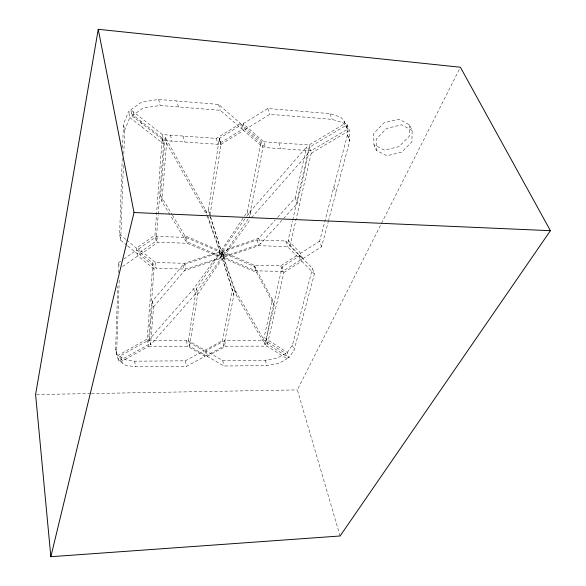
<?xml version="1.0" encoding="UTF-8"?>
<svg xmlns="http://www.w3.org/2000/svg" width="586" height="586" viewBox="0 0 586 586"><rect width="100%" height="100%" fill="white"/><g stroke="black" fill="none" stroke-linecap="round" stroke-linejoin="round"><path stroke-width="0.44" stroke-dasharray="2.93 2.2" d="M409.482 124.847L409.314 136.245L398.934 146.625L384.423 150.141L373.963 144.808L373.692 133.513L384.079 122.789L399.044 119.17L409.482 124.847L412.134 130.451L411.921 141.834L401.469 152.221L386.885 155.759L376.395 150.448L373.963 144.808M123.719 259.078L136.802 249.98L152.873 263.165L154.059 269.003L148.273 344.693L118.877 361.093L116.541 354.904L115.625 349.212L117.808 286.312M118.284 272.644L118.628 262.616L120.811 261.1M127.001 245.388L120.679 240.231L119.61 234.275L122.291 156.997M122.606 147.906L123.426 124.269L128.561 111.435L162.205 137.996L163.611 143.988L158.271 213.846M116.541 354.904L119.266 279.427M120.679 240.231L123.404 164.849M123.8 153.95L124.65 130.334L123.426 124.269M120.745 361.833L125.77 365.349L135.615 366.799L186.48 366.345L205.019 356.347L203.76 350.831L186.407 340.7L147.591 340.7L119.822 356.178L120.745 361.833L148.639 346.355L147.218 339.03L152.873 263.165M127.704 245.966L137.542 253.987L156.191 241.058L154.96 235.169L162.205 137.996M156.191 241.058L158.205 214.747M149.489 339.257L152.441 301.16L183.022 264.975L219.706 252.529L221.2 258.272L195.072 294.362L150.551 344.912L149.489 339.257L193.746 288.656L219.706 252.529M169.991 214.806L161.934 201.518L160.615 195.578L165.149 137.102L205.576 209.795L219.977 250.933L221.486 256.675L186.099 241.381L170.467 215.589M150.551 344.912L153.569 306.91L152.441 301.16M161.934 201.518L166.578 143.087L165.149 137.102M178.43 106.74L176.869 100.96M188.377 340.7L196.339 288.708L220.775 252.8L233.895 294.985L223.815 346.209L206.14 355.746L189.593 346.275L188.377 340.7L204.873 350.23L206.14 355.746M209.707 214.923L208.404 209.927L219.347 138.435L241.747 124.591L261.078 141.394L262.982 147.225L249.153 217.472M189.593 346.275L197.672 294.406L196.339 288.708M210.066 214.864L221.047 144.332L219.347 138.435M223.815 346.209L222.468 340.7L232.415 289.352M244.421 216.19L247.453 211.707L261.078 141.394M265.18 344.744L263.671 339.309L272.505 299.754L254.954 266.857L221.962 252.405L223.471 258.14L236.202 295.022L265.18 344.744L274.131 305.284L272.505 299.754M277.61 217.34L295.271 197.79L306.603 147.013L308.712 152.756L297.212 203.496L282.503 219.669M265.919 338.686L282.137 266.938L299.929 255.547L312.506 268.417L314.36 273.955L294.069 350.296L288.854 357.775L267.443 344.114L265.919 338.686L287.286 352.435L288.854 357.775M328.563 220.534L321.604 246.706L302.544 258.865L289.96 245.988L288.144 240.348L292.539 220.885M292.736 219.999L309.13 147.46L347.095 124.789L349.454 130.488L349.776 140.721L328.79 219.662M267.443 344.114L283.866 272.527L282.137 266.938M289.96 245.988L311.254 153.202L309.13 147.46M287.286 352.435L292.465 344.942L312.506 268.417M321.604 246.706L319.656 241.124L347.439 135.029L347.095 124.789M124.54 130.531L129.806 117.478L128.561 111.435M340.092 535.992L297.329 389.888L381.134 224.072M381.545 223.251L459.57 68.87M248.134 218.966L222.68 256.28L221.171 250.537L243.915 216.937M197.672 294.406L222.277 258.536L220.775 252.8M281.888 220.343L260.433 243.937L223.757 256.543L222.248 250.801L246.288 216.966M246.816 216.234L249.951 211.824L306.603 147.013M223.757 256.543L250.61 219.054M153.569 306.91L184.341 270.754L221.2 258.272M251.658 217.582L308.712 152.756M222.248 250.801L258.741 238.238L275.178 220.036M130.773 109.824L141.768 102.001L158.667 99.459L218.549 104.418L240.472 123.478L242.311 129.352L218.014 144.317L163.78 140.589L132.055 115.882L130.773 109.824L162.359 134.59L216.329 138.413L240.472 123.478M132.055 115.882L143.116 108.044L160.11 105.465L220.307 110.336L242.311 129.352M154.059 269.003L137.93 255.87L136.413 248.09L154.96 235.169M138.772 248.86L156.711 236.385L185.872 237.433L219.369 251.76L220.871 257.503L185.777 269.062L156.528 268.337L139.907 254.756L138.772 248.86L155.334 262.506L184.458 263.282L219.369 251.76M122.584 266.498L137.93 255.87M139.907 254.756L157.956 242.267L187.242 243.256L220.871 257.503M222.57 251.577L254.038 265.15L280.731 265.861L298.735 254.324L285.719 241L257.166 239.982L222.57 251.577L224.086 257.313L255.664 270.798L282.467 271.465L300.567 259.913L298.735 254.324M302.544 258.865L300.706 253.269L319.656 241.124M283.866 272.527L301.761 261.136L299.929 255.547M243.212 123.69L267.795 108.498L329.911 113.64L340.825 117.141L343.975 120.987L347.623 129.103L311.159 150.727L265.605 147.591L245.058 129.557L243.212 123.69L263.693 141.768L265.605 147.591M221.047 144.332L243.593 130.458L263.224 147.43M245.058 129.557L269.802 114.336L332.211 119.376L343.169 122.862L347.623 129.103M263.693 141.768L309.027 144.984L345.271 123.404M311.151 153.261L349.454 130.488M285.572 353.402L277.222 358.105L265.363 360.265L222.753 360.558L205.906 350.824L224.614 340.7L265.465 340.7L285.572 353.402L287.133 358.742L278.746 363.452L266.835 365.62L224.072 366.008L207.173 356.332L205.906 350.824M118.877 361.093L117.969 355.424L147.218 339.03M119.822 356.178L124.833 359.709L134.641 361.181L185.308 360.822L203.76 350.831M204.873 350.23L222.468 340.7M207.173 356.332L225.969 346.201L266.982 346.121L287.133 358.742M224.086 257.313L258.851 245.673L287.521 246.647L300.567 259.913M36.5 394.525L90.5 393.565M91.416 393.55L297.329 389.888M148.639 346.355L187.623 346.282L205.019 356.347M223.471 258.14L256.573 272.505L274.131 305.284M172.438 215.172L184.729 235.543L219.977 250.933M412.134 130.451L401.652 124.789L386.613 128.429L376.153 139.16L376.395 150.448M129.806 117.478L163.611 143.988M119.61 234.275L125.909 239.454M126.613 240.033L136.413 248.09M301.761 261.136L314.36 273.955M288.144 240.348L300.706 253.269M160.615 195.578L171.969 214.388M221.962 252.405L234.708 289.396L263.671 339.309M166.578 143.087L206.638 214.842M343.975 120.987L346.326 126.693M347.432 134.729L349.769 140.42M347.439 135.029L349.776 140.721M329.911 113.64L332.211 119.376M333.844 186.963L335.983 192.618M115.625 349.212L117.969 355.424M309.027 144.984L311.159 150.727M207.385 216.49L221.486 256.675M267.795 108.498L269.802 114.336M278.811 142.845L280.804 148.639M295.271 197.79L297.212 203.496M285.719 241L287.521 246.647M222.277 258.536L233.895 294.985M241.747 124.591L243.593 130.458M208.404 209.927L210.301 215.97M210.572 216.835L221.171 250.537M210.191 216.622L222.68 256.28M280.731 265.861L282.467 271.465M292.465 344.942L294.069 350.296M258.741 238.238L260.433 243.937M218.549 104.418L220.307 110.336M249.951 211.824L251.416 216.761M257.166 239.982L258.851 245.673M247.453 211.707L248.669 215.824M219.31 138.67L221.01 144.566M219.274 138.911L220.973 144.808M254.954 266.857L256.573 272.505M254.038 265.15L255.664 270.798M216.329 138.413L218.014 144.317M265.465 340.7L266.982 346.121M265.363 360.265L266.835 365.62M234.708 289.396L236.202 295.022M205.576 209.795L206.873 214.798M183.118 136.062L184.634 142.024M224.614 340.7L225.969 346.201M170.475 135.168L171.925 141.145M222.753 360.558L224.072 366.008M158.667 99.459L160.11 105.465M162.359 134.59L163.78 140.589M185.872 237.433L187.242 243.256M162.117 137.922L163.523 143.914M184.729 235.543L186.099 241.381M193.746 288.656L195.072 294.362M184.458 263.282L185.777 269.062M183.022 264.975L184.341 270.754M140.757 121.068L142.083 127.103M186.407 340.7L187.623 346.282M133.3 111.809L134.59 117.859M185.308 360.822L186.48 366.345M156.711 236.385L157.956 242.267M155.334 262.506L156.528 268.337M118.628 262.616L119.361 266.835M134.641 361.181L135.615 366.799M121.412 357.57L122.335 363.225"/><path stroke-width="0.88" d="M98.25 29.3L35.592 394.539L50.85 556.7L340.092 535.992L550.408 230.686L460.398 67.236L98.25 29.3L134.018 212.528L50.85 556.7M134.018 212.528L550.408 230.686"/></g></svg>
